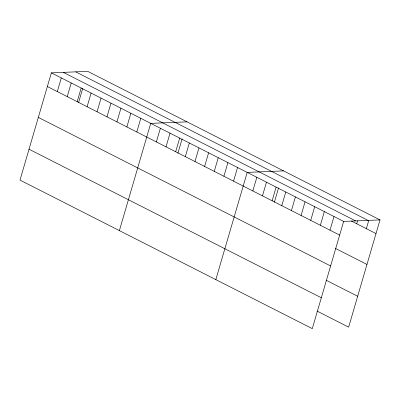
<?xml version="1.0" encoding="UTF-8"?>
<svg xmlns="http://www.w3.org/2000/svg" width="400" height="400" viewBox="0 0 400 400"><rect width="100%" height="100%" fill="white"/><g stroke="black" fill="none" stroke-linecap="round" stroke-linejoin="round"><path stroke-width="0.6" d="M380 219.905L87.71 71.355L51.355 72.865L20 180.095L312.29 328.645L343.645 221.415L380 219.905L348.645 327.135L317.03 311.065M57.3 91.585L61.295 77.915M67.235 96.635L71.23 82.97M77.175 101.685L81.17 88.02M78.53 102.745L82.71 88.45M87.11 106.735L91.11 93.07M97.05 111.785L101.045 98.12M106.985 116.835L110.985 103.17M116.925 121.89L120.92 108.22M126.865 126.94L130.86 113.27M136.8 131.99L140.795 118.325M119.38 230.605L150.735 123.375L187.09 121.86M156.385 141.94L160.38 128.275M166.03 146.845L170.025 133.18M175.675 151.745L179.67 138.08M177.91 153.25L182.09 138.955M185.32 156.65L189.315 142.985M194.965 161.55L198.965 147.885M204.61 166.455L208.61 152.785M214.255 171.355L218.255 157.69M223.905 176.26L227.9 162.59M233.55 181.16L237.545 167.495M215.835 279.625L247.19 172.395L283.545 170.88M252.84 190.965L256.835 177.3M262.485 195.865L266.48 182.2M272.13 200.77L276.125 187.1M274.365 202.275L278.545 187.98M281.775 205.67L285.775 192.005M291.42 210.575L295.42 196.905M301.07 215.475L305.065 201.81M310.715 220.375L314.71 206.71M320.36 225.28L324.355 211.615M330.005 230.18L334 216.515M356.715 223.765L357.58 220.795M366.36 228.67L368.79 220.35M75.715 71.855L368.005 220.405M63.355 72.365L355.645 220.92M351.355 221.04L376.005 233.57M51.355 72.865L343.645 221.415M47.36 86.535L339.65 235.085M335.36 248.38L366.975 264.445M38.33 117.41L330.62 265.96M326.055 280.19L357.675 296.255M29.03 149.22L321.32 297.77"/></g></svg>
